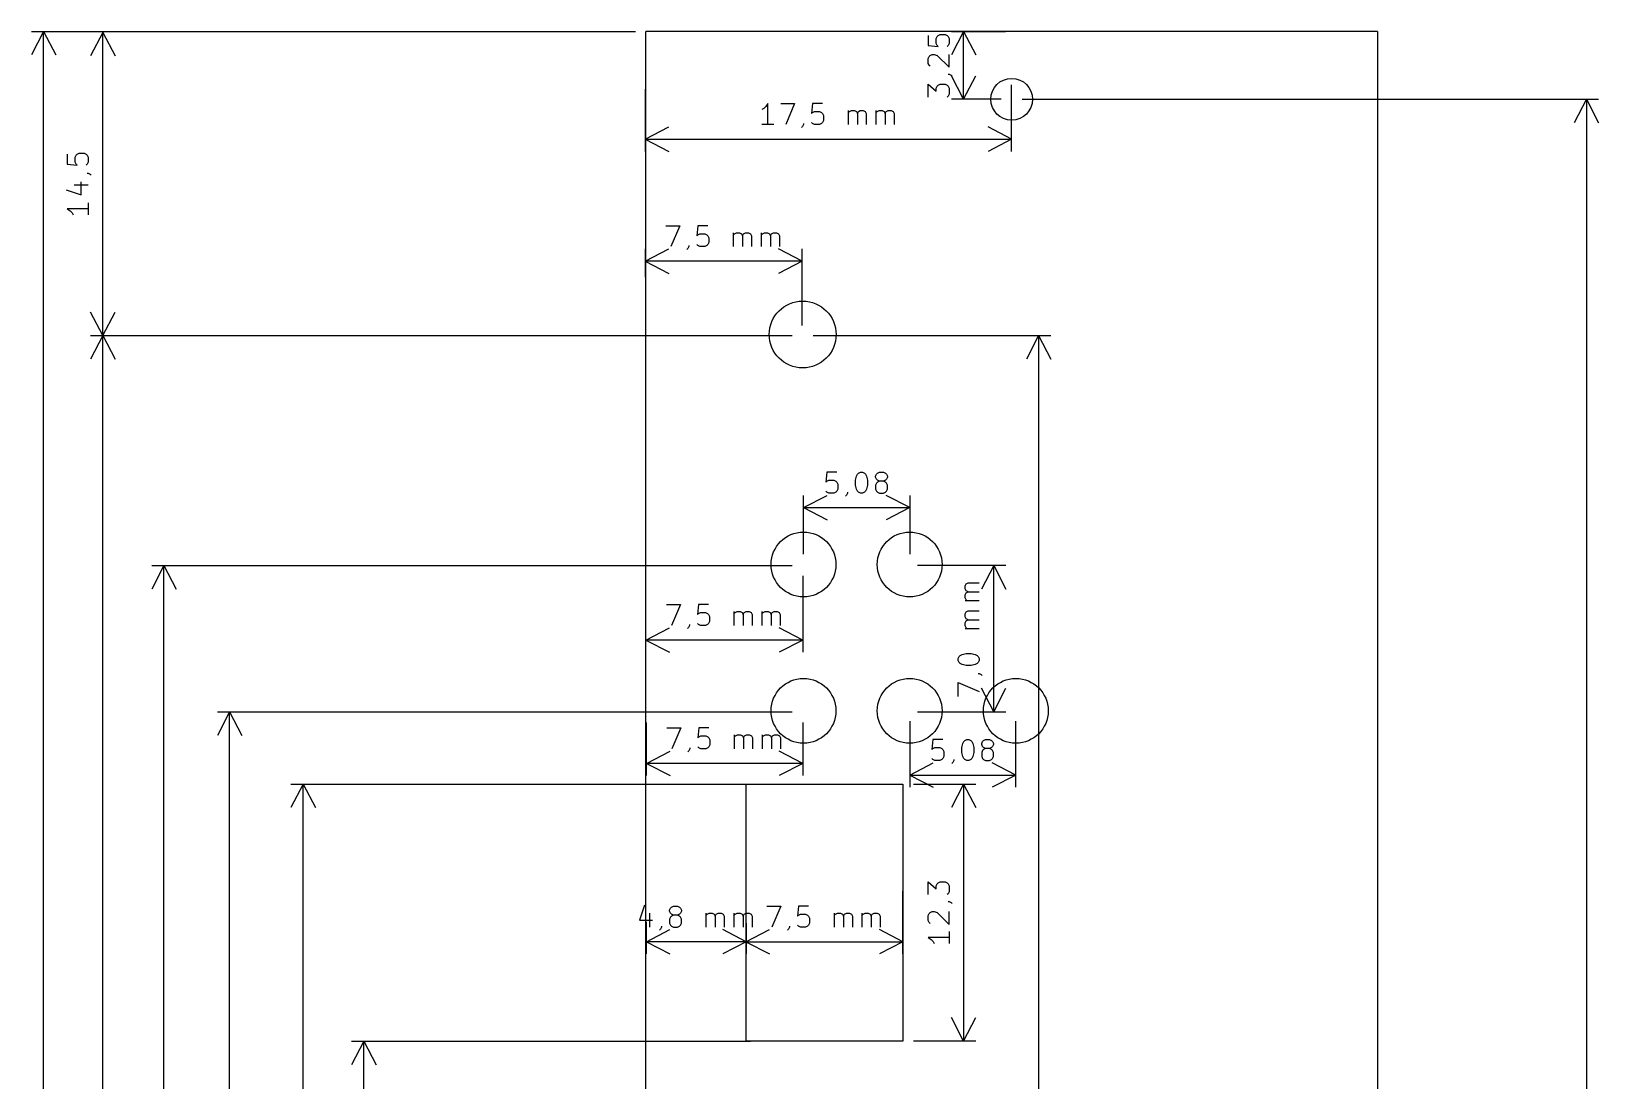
# Model space of a CAD drawing. Extents: x 110 to 186, y -155 to -38.
# Drawn here: x 111.1 to 186.1, y -88.7 to -38.5 of the extents above; entities that cross this region are included whole.
import ezdxf

# ---------------------------------------------------------------- set-up
doc = ezdxf.new("R2010")
doc.units = 0
doc.layers.add('BLACK', color=7, linetype='CONTINUOUS')

msp = doc.modelspace()

# ---------------------------------------------------------------- linework, layer by layer
at = {"layer": 'BLACK', "linetype": 'CONTINUOUS'}
for p, q in [((111.68, -38.5), (111.093579, -39.626504)), ((111.09358, -38.5), (140, -38.5)), ((111.68, -150), (111.68, -38.5)), ((111.68, -38.5), (112.266421, -39.626504)), ((114.51, -38.55), (113.923579, -39.676504)), ((114.51, -53.05), (114.51, -38.55)), ((114.51, -38.55), (115.096421, -39.676504)), ((175.5, -38.5), (140.5, -38.5)), ((140.5, -150), (140.5, -38.5)), ((154.004819, -38.696428), (154.004819, -39.172618)), ((154.385771, -38.839285), (154.43339, -38.744047)), ((154.385771, -39.07738), (154.385771, -38.839285)), ((154.43339, -38.744047), (154.481009, -38.696428)), ((154.481009, -38.696428), (154.576247, -38.648809)), ((154.576247, -38.648809), (154.814342, -38.648809)), ((154.814342, -38.648809), (154.90958, -38.696428)), ((154.90958, -38.696428), (154.9572, -38.744047)), ((154.9572, -38.744047), (155.004819, -38.839285)), ((155.004819, -38.839285), (155.004819, -39.07738)), ((155.7, -38.5), (155.113579, -39.626504)), ((155.11358, -38.5), (157.7, -38.5)), ((155.7, -41.75), (155.7, -38.5)), ((155.7, -38.5), (156.286421, -39.626504)), ((175.5, -38.5), (175.5, -150)), ((154.004819, -39.172618), (154.481009, -39.220237)), ((154.004819, -39.791666), (154.052438, -39.696428)), ((154.052438, -39.696428), (154.100057, -39.648809)), ((154.100057, -39.648809), (154.195295, -39.60119)), ((154.195295, -39.60119), (154.290533, -39.60119)), ((154.290533, -39.60119), (154.43339, -39.648809)), ((154.43339, -39.172618), (154.385771, -39.07738)), ((154.481009, -39.220237), (154.43339, -39.172618)), ((154.43339, -39.648809), (155.004819, -40.220237)), ((154.9572, -39.172618), (154.90958, -39.220237)), ((155.004819, -39.07738), (154.9572, -39.172618)), ((155.004819, -40.220237), (155.004819, -39.60119)), ((154.004819, -40.029761), (154.004819, -39.791666)), ((154.052438, -40.124999), (154.004819, -40.029761)), ((154.100057, -40.172618), (154.052438, -40.124999)), ((154.004819, -41.648808), (154.004819, -41.029761)), ((154.004819, -41.029761), (154.385771, -41.363094)), ((154.385771, -41.220237), (154.43339, -41.124999)), ((154.385771, -41.363094), (154.385771, -41.220237)), ((154.43339, -41.124999), (154.481009, -41.07738)), ((154.481009, -41.07738), (154.576247, -41.029761)), ((154.576247, -41.029761), (154.814342, -41.029761)), ((154.814342, -41.029761), (154.90958, -41.07738)), ((154.90958, -41.07738), (154.9572, -41.124999)), ((154.9572, -40.55357), (155.004819, -40.55357)), ((154.9572, -41.124999), (155.004819, -41.220237)), ((155.004819, -40.55357), (155.100057, -40.601189)), ((155.004819, -41.220237), (155.004819, -41.505951)), ((155.100057, -40.601189), (155.147676, -40.648808)), ((155.7, -41.75), (155.113579, -40.623496)), ((155.7, -41.75), (156.286421, -40.623496)), ((158, -44.238919), (158, -41.05)), ((140.47, -41.262499), (140.47, -44.238919)), ((146.330238, -41.957318), (146.235, -42.100175)), ((146.330238, -42.957318), (146.330238, -41.957318)), ((146.949286, -41.957318), (147.615952, -41.957318)), ((147.615952, -41.957318), (147.187381, -42.957318)), ((148.473095, -41.957318), (148.425476, -42.433508)), ((148.949285, -41.957318), (148.473095, -41.957318)), ((154.9572, -41.601189), (154.90958, -41.648808)), ((155.004819, -41.505951), (154.9572, -41.601189)), ((157.5, -41.75), (155.11358, -41.75)), ((158.5, -41.75), (186.08642, -41.75)), ((185.5, -41.75), (184.913579, -42.876504)), ((185.5, -41.75), (185.5, -146.75)), ((185.5, -41.75), (186.086421, -42.876504)), ((146.139762, -42.195413), (146.044524, -42.243032)), ((146.235, -42.100175), (146.139762, -42.195413)), ((148.425476, -42.433508), (148.473095, -42.385889)), ((148.473095, -42.385889), (148.568333, -42.33827)), ((148.568333, -42.33827), (148.806428, -42.33827)), ((148.806428, -42.33827), (148.901666, -42.385889)), ((148.901666, -42.385889), (148.949285, -42.433508)), ((148.949285, -42.433508), (148.996904, -42.528746)), ((148.996904, -42.528746), (148.996904, -42.766841)), ((150.187381, -42.957318), (150.187381, -42.290651)), ((150.187381, -42.385889), (150.235, -42.33827)), ((150.235, -42.33827), (150.330238, -42.290651)), ((150.330238, -42.290651), (150.473095, -42.290651)), ((150.473095, -42.290651), (150.568333, -42.33827)), ((150.568333, -42.33827), (150.615952, -42.433508)), ((150.615952, -42.433508), (150.663571, -42.33827)), ((150.615952, -42.433508), (150.615952, -42.957318)), ((150.663571, -42.33827), (150.758809, -42.290651)), ((150.758809, -42.290651), (150.901666, -42.290651)), ((150.901666, -42.290651), (150.996905, -42.33827)), ((150.996905, -42.33827), (151.044524, -42.433508)), ((151.044524, -42.433508), (151.044524, -42.957318)), ((151.520714, -42.957318), (151.520714, -42.290651)), ((151.520714, -42.385889), (151.568333, -42.33827)), ((151.568333, -42.33827), (151.663571, -42.290651)), ((151.663571, -42.290651), (151.806428, -42.290651)), ((151.806428, -42.290651), (151.901666, -42.33827)), ((151.901666, -42.33827), (151.949285, -42.433508)), ((151.949285, -42.433508), (151.996904, -42.33827)), ((151.949285, -42.433508), (151.949285, -42.957318)), ((151.996904, -42.33827), (152.092142, -42.290651)), ((152.092142, -42.290651), (152.234999, -42.290651)), ((152.234999, -42.290651), (152.330238, -42.33827)), ((152.330238, -42.33827), (152.377857, -42.433508)), ((152.377857, -42.433508), (152.377857, -42.957318)), ((140.47, -43.652499), (141.596504, -43.066078)), ((146.615952, -42.957318), (146.044524, -42.957318)), ((147.996905, -43.052556), (147.949286, -43.100175)), ((148.044524, -42.957318), (147.996905, -43.052556)), ((148.044524, -42.909699), (148.044524, -42.957318)), ((148.473095, -42.909699), (148.425476, -42.862079)), ((148.568333, -42.957318), (148.473095, -42.909699)), ((148.806428, -42.957318), (148.568333, -42.957318)), ((148.901666, -42.909699), (148.806428, -42.957318)), ((148.949285, -42.862079), (148.901666, -42.909699)), ((148.996904, -42.766841), (148.949285, -42.862079)), ((158, -43.652499), (156.873496, -43.066078)), ((140.47, -43.652499), (158, -43.652499)), ((140.47, -43.652499), (141.596504, -44.23892)), ((158, -43.652499), (156.873496, -44.23892)), ((112.814819, -44.371428), (112.814819, -44.847618)), ((112.814819, -44.847618), (113.291009, -44.895237)), ((113.195771, -44.514285), (113.24339, -44.419047)), ((113.195771, -44.75238), (113.195771, -44.514285)), ((113.24339, -44.847618), (113.195771, -44.75238)), ((113.24339, -44.419047), (113.291009, -44.371428)), ((113.291009, -44.895237), (113.24339, -44.847618)), ((113.291009, -44.371428), (113.386247, -44.323809)), ((113.386247, -44.323809), (113.624342, -44.323809)), ((113.624342, -44.323809), (113.71958, -44.371428)), ((113.71958, -44.371428), (113.7672, -44.419047)), ((113.7672, -44.847618), (113.71958, -44.895237)), ((113.7672, -44.419047), (113.814819, -44.514285)), ((113.814819, -44.75238), (113.7672, -44.847618)), ((113.814819, -44.514285), (113.814819, -44.75238)), ((113.481485, -46.323808), (113.481485, -45.704761)), ((113.7672, -45.276189), (113.814819, -45.276189)), ((113.814819, -45.276189), (113.910057, -45.323808)), ((113.910057, -45.323808), (113.957676, -45.371427)), ((112.7672, -46.085713), (113.481485, -46.323808)), ((113.148152, -45.847618), (113.814819, -45.847618)), ((113.814819, -46.990475), (112.814819, -46.990475)), ((112.814819, -46.990475), (112.957676, -47.085713)), ((112.957676, -47.085713), (113.052914, -47.180951)), ((113.052914, -47.180951), (113.100533, -47.276189)), ((113.814819, -46.704761), (113.814819, -47.276189)), ((141.458096, -47.797318), (142.124762, -47.797318)), ((142.124762, -47.797318), (141.696191, -48.797318)), ((142.981905, -47.797318), (142.934286, -48.273508)), ((143.458095, -47.797318), (142.981905, -47.797318)), ((142.934286, -48.273508), (142.981905, -48.225889)), ((142.981905, -48.749699), (142.934286, -48.702079)), ((142.981905, -48.225889), (143.077143, -48.17827)), ((143.077143, -48.17827), (143.315238, -48.17827)), ((143.315238, -48.17827), (143.410476, -48.225889)), ((143.410476, -48.225889), (143.458095, -48.273508)), ((143.458095, -48.702079), (143.410476, -48.749699)), ((143.458095, -48.273508), (143.505714, -48.368746)), ((143.505714, -48.606841), (143.458095, -48.702079)), ((143.505714, -48.368746), (143.505714, -48.606841)), ((144.696191, -48.797318), (144.696191, -48.130651)), ((144.696191, -48.225889), (144.74381, -48.17827)), ((144.74381, -48.17827), (144.839048, -48.130651)), ((144.839048, -48.130651), (144.981905, -48.130651)), ((144.981905, -48.130651), (145.077143, -48.17827)), ((145.077143, -48.17827), (145.124762, -48.273508)), ((145.124762, -48.273508), (145.172381, -48.17827)), ((145.124762, -48.273508), (145.124762, -48.797318)), ((145.172381, -48.17827), (145.267619, -48.130651)), ((145.267619, -48.130651), (145.410476, -48.130651)), ((145.410476, -48.130651), (145.505715, -48.17827)), ((145.505715, -48.17827), (145.553334, -48.273508)), ((145.553334, -48.273508), (145.553334, -48.797318)), ((146.029524, -48.797318), (146.029524, -48.130651)), ((146.029524, -48.225889), (146.077143, -48.17827)), ((146.077143, -48.17827), (146.172381, -48.130651)), ((146.172381, -48.130651), (146.315238, -48.130651)), ((146.315238, -48.130651), (146.410476, -48.17827)), ((146.410476, -48.17827), (146.458095, -48.273508)), ((146.458095, -48.273508), (146.505714, -48.17827)), ((146.458095, -48.273508), (146.458095, -48.797318)), ((146.505714, -48.17827), (146.600952, -48.130651)), ((146.600952, -48.130651), (146.743809, -48.130651)), ((146.743809, -48.130651), (146.839048, -48.17827)), ((146.839048, -48.17827), (146.886667, -48.273508)), ((146.886667, -48.273508), (146.886667, -48.797318)), ((140.47, -49.492499), (141.596504, -48.906078)), ((140.47, -48.906079), (140.47, -50.252499)), ((147.97, -49.492499), (140.47, -49.492499)), ((140.47, -49.492499), (141.596504, -50.07892)), ((142.505715, -48.892556), (142.458096, -48.940175)), ((142.553334, -48.797318), (142.505715, -48.892556)), ((142.553334, -48.749699), (142.553334, -48.797318)), ((143.077143, -48.797318), (142.981905, -48.749699)), ((143.315238, -48.797318), (143.077143, -48.797318)), ((143.410476, -48.749699), (143.315238, -48.797318)), ((147.97, -49.492499), (146.843496, -48.906078)), ((147.97, -49.492499), (146.843496, -50.07892)), ((147.97, -52.562499), (147.97, -48.906079)), ((114.51, -53.05), (113.923579, -51.923496)), ((114.51, -53.05), (115.096421, -51.923496)), ((114.51, -53.05), (113.923579, -54.176504)), ((113.92358, -53.05), (147.5, -53.05)), ((114.51, -150), (114.51, -53.05)), ((114.51, -53.05), (115.096421, -54.176504)), ((148.5, -53.05), (159.87642, -53.05)), ((159.29, -53.05), (158.703579, -54.176504)), ((159.29, -53.05), (159.29, -137.05)), ((159.29, -53.05), (159.876421, -54.176504)), ((149.151429, -59.584819), (149.10381, -60.061009)), ((149.627619, -59.584819), (149.151429, -59.584819)), ((149.151429, -60.01339), (149.246667, -59.965771)), ((149.246667, -59.965771), (149.484762, -59.965771)), ((149.484762, -59.965771), (149.58, -60.01339)), ((150.532381, -59.965771), (150.58, -59.775295)), ((150.532381, -60.203866), (150.532381, -59.965771)), ((150.58, -59.775295), (150.627619, -59.680057)), ((150.627619, -59.680057), (150.675238, -59.632438)), ((150.675238, -59.632438), (150.770476, -59.584819)), ((150.770476, -59.584819), (150.865714, -59.584819)), ((150.865714, -59.584819), (150.960952, -59.632438)), ((150.960952, -59.632438), (151.008571, -59.680057)), ((151.008571, -59.680057), (151.05619, -59.775295)), ((151.05619, -59.775295), (151.103809, -59.965771)), ((151.103809, -59.965771), (151.103809, -60.203866)), ((151.484762, -59.775295), (151.532381, -59.680057)), ((151.484762, -59.822914), (151.484762, -59.775295)), ((151.532381, -59.918152), (151.484762, -59.822914)), ((151.532381, -59.680057), (151.58, -59.632438)), ((151.58, -59.965771), (151.532381, -59.918152)), ((151.58, -59.632438), (151.675238, -59.584819)), ((151.675238, -60.01339), (151.58, -59.965771)), ((151.675238, -59.584819), (151.865714, -59.584819)), ((151.865714, -59.584819), (151.960952, -59.632438)), ((151.960952, -59.965771), (151.865714, -60.01339)), ((151.960952, -59.632438), (152.008571, -59.680057)), ((152.008571, -59.918152), (151.960952, -59.965771)), ((152.008571, -59.680057), (152.05619, -59.775295)), ((152.05619, -59.822914), (152.008571, -59.918152)), ((152.05619, -59.775295), (152.05619, -59.822914)), ((148.04, -61.28), (149.166504, -60.693579)), ((148.04, -63.5), (148.04, -60.69358)), ((149.10381, -60.061009), (149.151429, -60.01339)), ((149.151429, -60.5372), (149.10381, -60.48958)), ((149.246667, -60.584819), (149.151429, -60.5372)), ((149.484762, -60.584819), (149.246667, -60.584819)), ((149.58, -60.5372), (149.484762, -60.584819)), ((149.58, -60.01339), (149.627619, -60.061009)), ((149.627619, -60.48958), (149.58, -60.5372)), ((149.627619, -60.061009), (149.675238, -60.156247)), ((149.675238, -60.394342), (149.627619, -60.48958)), ((149.675238, -60.156247), (149.675238, -60.394342)), ((150.10381, -60.680057), (150.056191, -60.727676)), ((150.151429, -60.584819), (150.10381, -60.680057)), ((150.151429, -60.5372), (150.151429, -60.584819)), ((150.58, -60.394342), (150.532381, -60.203866)), ((150.627619, -60.48958), (150.58, -60.394342)), ((150.675238, -60.5372), (150.627619, -60.48958)), ((150.770476, -60.584819), (150.675238, -60.5372)), ((150.865714, -60.584819), (150.770476, -60.584819)), ((150.960952, -60.5372), (150.865714, -60.584819)), ((151.008571, -60.48958), (150.960952, -60.5372)), ((151.05619, -60.394342), (151.008571, -60.48958)), ((151.103809, -60.203866), (151.05619, -60.394342)), ((151.532381, -60.108628), (151.484762, -60.203866)), ((151.484762, -60.203866), (151.484762, -60.394342)), ((151.484762, -60.394342), (151.532381, -60.48958)), ((151.58, -60.061009), (151.532381, -60.108628)), ((151.532381, -60.48958), (151.58, -60.5372)), ((151.675238, -60.01339), (151.58, -60.061009)), ((151.58, -60.5372), (151.675238, -60.584819)), ((151.865714, -60.01339), (151.675238, -60.01339)), ((151.675238, -60.584819), (151.865714, -60.584819)), ((151.960952, -60.061009), (151.865714, -60.01339)), ((151.865714, -60.584819), (151.960952, -60.5372)), ((152.008571, -60.108628), (151.960952, -60.061009)), ((151.960952, -60.5372), (152.008571, -60.48958)), ((153.12, -61.28), (151.993496, -60.693579)), ((152.05619, -60.203866), (152.008571, -60.108628)), ((152.008571, -60.48958), (152.05619, -60.394342)), ((152.05619, -60.394342), (152.05619, -60.203866)), ((153.12, -60.69358), (153.12, -63.5)), ((148.04, -61.28), (153.12, -61.28)), ((148.04, -61.28), (149.166504, -61.866421)), ((153.12, -61.28), (151.993496, -61.866421)), ((117.44, -64.05), (116.853579, -65.176504)), ((116.85358, -64.05), (147.5, -64.05)), ((117.44, -150), (117.44, -64.05)), ((117.44, -64.05), (118.026421, -65.176504)), ((157.72642, -64.05), (153.5, -64.05)), ((157.14, -64.05), (156.553579, -65.176504)), ((157.14, -71.05), (157.14, -64.05)), ((157.14, -64.05), (157.726421, -65.176504)), ((147.999999, -64.55), (147.999999, -68.198919)), ((155.778152, -65.02619), (155.825771, -64.930951)), ((155.778152, -65.169047), (155.778152, -65.02619)), ((155.825771, -65.264285), (155.778152, -65.169047)), ((155.825771, -64.930951), (155.921009, -64.883332)), ((155.921009, -64.883332), (156.444819, -64.883332)), ((140.5, -68.198919), (140.5, -65.98)), ((141.488095, -65.917318), (142.154761, -65.917318)), ((142.154761, -65.917318), (141.72619, -66.917318)), ((143.011904, -65.917318), (142.964285, -66.393508)), ((143.488094, -65.917318), (143.011904, -65.917318)), ((155.778152, -65.454761), (155.825771, -65.359523)), ((155.778152, -65.597618), (155.778152, -65.454761)), ((155.825771, -65.692856), (155.778152, -65.597618)), ((156.444819, -65.740475), (155.778152, -65.740475)), ((155.921009, -65.311904), (155.825771, -65.264285)), ((155.825771, -65.359523), (155.921009, -65.311904)), ((155.87339, -65.740475), (155.825771, -65.692856)), ((155.921009, -65.311904), (156.444819, -65.311904)), ((142.964285, -66.393508), (143.011904, -66.345889)), ((143.011904, -66.345889), (143.107142, -66.29827)), ((143.107142, -66.29827), (143.345237, -66.29827)), ((143.345237, -66.29827), (143.440475, -66.345889)), ((143.440475, -66.345889), (143.488094, -66.393508)), ((143.488094, -66.393508), (143.535713, -66.488746)), ((143.535713, -66.726841), (143.488094, -66.822079)), ((143.535713, -66.488746), (143.535713, -66.726841)), ((144.72619, -66.917318), (144.72619, -66.250651)), ((144.72619, -66.345889), (144.773809, -66.29827)), ((144.773809, -66.29827), (144.869047, -66.250651)), ((144.869047, -66.250651), (145.011904, -66.250651)), ((145.011904, -66.250651), (145.107142, -66.29827)), ((145.107142, -66.29827), (145.154761, -66.393508)), ((145.154761, -66.393508), (145.20238, -66.29827)), ((145.154761, -66.393508), (145.154761, -66.917318)), ((145.20238, -66.29827), (145.297618, -66.250651)), ((145.297618, -66.250651), (145.440475, -66.250651)), ((145.440475, -66.250651), (145.535714, -66.29827)), ((145.535714, -66.29827), (145.583333, -66.393508)), ((145.583333, -66.393508), (145.583333, -66.917318)), ((146.059523, -66.917318), (146.059523, -66.250651)), ((146.059523, -66.345889), (146.107142, -66.29827)), ((146.107142, -66.29827), (146.20238, -66.250651)), ((146.20238, -66.250651), (146.345237, -66.250651)), ((146.345237, -66.250651), (146.440475, -66.29827)), ((146.440475, -66.29827), (146.488094, -66.393508)), ((146.488094, -66.393508), (146.535713, -66.29827)), ((146.488094, -66.393508), (146.488094, -66.917318)), ((146.535713, -66.29827), (146.630951, -66.250651)), ((146.630951, -66.250651), (146.773808, -66.250651)), ((146.773808, -66.250651), (146.869047, -66.29827)), ((146.869047, -66.29827), (146.916666, -66.393508)), ((146.916666, -66.393508), (146.916666, -66.917318)), ((155.778152, -66.359523), (155.825771, -66.264284)), ((155.778152, -66.50238), (155.778152, -66.359523)), ((155.825771, -66.597618), (155.778152, -66.50238)), ((155.778152, -66.788094), (155.825771, -66.692856)), ((155.825771, -66.264284), (155.921009, -66.216665)), ((155.921009, -66.645237), (155.825771, -66.597618)), ((155.825771, -66.692856), (155.921009, -66.645237)), ((155.921009, -66.216665), (156.444819, -66.216665)), ((155.921009, -66.645237), (156.444819, -66.645237)), ((140.5, -67.612499), (141.626504, -67.026078)), ((142.535714, -67.012556), (142.488095, -67.060175)), ((142.583333, -66.917318), (142.535714, -67.012556)), ((142.583333, -66.869699), (142.583333, -66.917318)), ((143.011904, -66.869699), (142.964285, -66.822079)), ((143.107142, -66.917318), (143.011904, -66.869699)), ((143.345237, -66.917318), (143.107142, -66.917318)), ((143.440475, -66.869699), (143.345237, -66.917318)), ((143.488094, -66.822079), (143.440475, -66.869699)), ((147.999999, -67.612499), (146.873495, -67.026078)), ((155.778152, -66.930951), (155.778152, -66.788094)), ((155.825771, -67.026189), (155.778152, -66.930951)), ((156.444819, -67.073808), (155.778152, -67.073808)), ((155.87339, -67.073808), (155.825771, -67.026189)), ((147.999999, -67.612499), (140.5, -67.612499)), ((140.5, -67.612499), (141.626504, -68.19892)), ((147.999999, -67.612499), (146.873495, -68.19892)), ((155.444819, -68.50238), (155.492438, -68.407142)), ((155.444819, -68.597618), (155.444819, -68.50238)), ((155.492438, -68.692856), (155.444819, -68.597618)), ((155.492438, -68.407142), (155.540057, -68.359523)), ((155.540057, -68.740475), (155.492438, -68.692856)), ((155.540057, -68.359523), (155.635295, -68.311904)), ((155.635295, -68.788094), (155.540057, -68.740475)), ((155.635295, -68.311904), (155.825771, -68.264285)), ((155.825771, -68.835713), (155.635295, -68.788094)), ((155.825771, -68.264285), (156.063866, -68.264285)), ((156.063866, -68.835713), (155.825771, -68.835713)), ((156.063866, -68.264285), (156.254342, -68.311904)), ((156.254342, -68.788094), (156.063866, -68.835713)), ((156.254342, -68.311904), (156.34958, -68.359523)), ((156.34958, -68.740475), (156.254342, -68.788094)), ((156.34958, -68.359523), (156.3972, -68.407142)), ((156.3972, -68.692856), (156.34958, -68.740475)), ((156.3972, -68.407142), (156.444819, -68.50238)), ((156.444819, -68.597618), (156.3972, -68.692856)), ((156.444819, -68.50238), (156.444819, -68.597618)), ((155.444819, -70.311903), (155.444819, -69.645237)), ((155.444819, -69.645237), (156.444819, -70.073808)), ((156.3972, -69.216665), (156.444819, -69.216665)), ((156.444819, -69.216665), (156.540057, -69.264284)), ((156.540057, -69.264284), (156.587676, -69.311903)), ((157.14, -71.05), (156.553579, -69.923496)), ((157.14, -71.05), (157.726421, -69.923496)), ((120.58, -71.05), (119.993579, -72.176504)), ((119.99358, -71.05), (147.5, -71.05)), ((120.58, -150), (120.58, -71.05)), ((120.58, -71.05), (121.166421, -72.176504)), ((153.5, -71.05), (157.72642, -71.05)), ((140.53, -74.098919), (140.53, -71.55)), ((141.503096, -71.817318), (142.169762, -71.817318)), ((142.169762, -71.817318), (141.741191, -72.817318)), ((143.026905, -71.817318), (142.979286, -72.293508)), ((143.503095, -71.817318), (143.026905, -71.817318)), ((148, -71.55), (148, -74.098919)), ((153.12, -71.5), (153.12, -74.65642)), ((158.2, -74.65642), (158.2, -71.5)), ((142.979286, -72.293508), (143.026905, -72.245889)), ((143.026905, -72.769699), (142.979286, -72.722079)), ((143.026905, -72.245889), (143.122143, -72.19827)), ((143.122143, -72.19827), (143.360238, -72.19827)), ((143.360238, -72.19827), (143.455476, -72.245889)), ((143.455476, -72.245889), (143.503095, -72.293508)), ((143.503095, -72.722079), (143.455476, -72.769699)), ((143.503095, -72.293508), (143.550714, -72.388746)), ((143.550714, -72.626841), (143.503095, -72.722079)), ((143.550714, -72.388746), (143.550714, -72.626841)), ((144.741191, -72.817318), (144.741191, -72.150651)), ((144.741191, -72.245889), (144.78881, -72.19827)), ((144.78881, -72.19827), (144.884048, -72.150651)), ((144.884048, -72.150651), (145.026905, -72.150651)), ((145.026905, -72.150651), (145.122143, -72.19827)), ((145.122143, -72.19827), (145.169762, -72.293508)), ((145.169762, -72.293508), (145.217381, -72.19827)), ((145.169762, -72.293508), (145.169762, -72.817318)), ((145.217381, -72.19827), (145.312619, -72.150651)), ((145.312619, -72.150651), (145.455476, -72.150651)), ((145.455476, -72.150651), (145.550715, -72.19827)), ((145.550715, -72.19827), (145.598334, -72.293508)), ((145.598334, -72.293508), (145.598334, -72.817318)), ((146.074524, -72.817318), (146.074524, -72.150651)), ((146.074524, -72.245889), (146.122143, -72.19827)), ((146.122143, -72.19827), (146.217381, -72.150651)), ((146.217381, -72.150651), (146.360238, -72.150651)), ((146.360238, -72.150651), (146.455476, -72.19827)), ((146.455476, -72.19827), (146.503095, -72.293508)), ((146.503095, -72.293508), (146.550714, -72.19827)), ((146.503095, -72.293508), (146.503095, -72.817318)), ((146.550714, -72.19827), (146.645952, -72.150651)), ((146.645952, -72.150651), (146.788809, -72.150651)), ((146.788809, -72.150651), (146.884048, -72.19827)), ((146.884048, -72.19827), (146.931667, -72.293508)), ((146.931667, -72.293508), (146.931667, -72.817318)), ((154.231429, -72.374819), (154.18381, -72.851009)), ((154.707619, -72.374819), (154.231429, -72.374819)), ((155.612381, -72.755771), (155.66, -72.565295)), ((155.66, -72.565295), (155.707619, -72.470057)), ((155.707619, -72.470057), (155.755238, -72.422438)), ((155.755238, -72.422438), (155.850476, -72.374819)), ((155.850476, -72.374819), (155.945714, -72.374819)), ((155.945714, -72.374819), (156.040952, -72.422438)), ((156.040952, -72.422438), (156.088571, -72.470057)), ((156.088571, -72.470057), (156.13619, -72.565295)), ((156.13619, -72.565295), (156.183809, -72.755771)), ((156.564762, -72.565295), (156.612381, -72.470057)), ((156.564762, -72.612914), (156.564762, -72.565295)), ((156.612381, -72.708152), (156.564762, -72.612914)), ((156.612381, -72.470057), (156.66, -72.422438)), ((156.66, -72.755771), (156.612381, -72.708152)), ((156.66, -72.422438), (156.755238, -72.374819)), ((156.755238, -72.374819), (156.945714, -72.374819)), ((156.945714, -72.374819), (157.040952, -72.422438)), ((157.040952, -72.422438), (157.088571, -72.470057)), ((157.088571, -72.708152), (157.040952, -72.755771)), ((157.088571, -72.470057), (157.13619, -72.565295)), ((157.13619, -72.612914), (157.088571, -72.708152)), ((157.13619, -72.565295), (157.13619, -72.612914)), ((140.53, -73.512499), (141.656504, -72.926078)), ((142.550715, -72.912556), (142.503096, -72.960175)), ((142.598334, -72.817318), (142.550715, -72.912556)), ((142.598334, -72.769699), (142.598334, -72.817318)), ((143.122143, -72.817318), (143.026905, -72.769699)), ((143.360238, -72.817318), (143.122143, -72.817318)), ((143.455476, -72.769699), (143.360238, -72.817318)), ((148, -73.512499), (146.873496, -72.926078)), ((153.12, -74.07), (154.246504, -73.483579)), ((154.18381, -72.851009), (154.231429, -72.80339)), ((154.231429, -73.3272), (154.18381, -73.27958)), ((154.231429, -72.80339), (154.326667, -72.755771)), ((154.326667, -73.374819), (154.231429, -73.3272)), ((154.326667, -72.755771), (154.564762, -72.755771)), ((154.564762, -73.374819), (154.326667, -73.374819)), ((154.564762, -72.755771), (154.66, -72.80339)), ((154.66, -73.3272), (154.564762, -73.374819)), ((154.66, -72.80339), (154.707619, -72.851009)), ((154.707619, -73.27958), (154.66, -73.3272)), ((154.707619, -72.851009), (154.755238, -72.946247)), ((154.755238, -73.184342), (154.707619, -73.27958)), ((154.755238, -72.946247), (154.755238, -73.184342)), ((155.18381, -73.470057), (155.136191, -73.517676)), ((155.231429, -73.374819), (155.18381, -73.470057)), ((155.231429, -73.3272), (155.231429, -73.374819)), ((155.612381, -72.993866), (155.612381, -72.755771)), ((155.66, -73.184342), (155.612381, -72.993866)), ((155.707619, -73.27958), (155.66, -73.184342)), ((155.755238, -73.3272), (155.707619, -73.27958)), ((155.850476, -73.374819), (155.755238, -73.3272)), ((155.945714, -73.374819), (155.850476, -73.374819)), ((156.040952, -73.3272), (155.945714, -73.374819)), ((156.088571, -73.27958), (156.040952, -73.3272)), ((156.13619, -73.184342), (156.088571, -73.27958)), ((156.183809, -72.993866), (156.13619, -73.184342)), ((156.183809, -72.755771), (156.183809, -72.993866)), ((156.612381, -72.898628), (156.564762, -72.993866)), ((156.564762, -72.993866), (156.564762, -73.184342)), ((156.564762, -73.184342), (156.612381, -73.27958)), ((156.66, -72.851009), (156.612381, -72.898628)), ((156.612381, -73.27958), (156.66, -73.3272)), ((156.755238, -72.80339), (156.66, -72.755771)), ((156.755238, -72.80339), (156.66, -72.851009)), ((156.66, -73.3272), (156.755238, -73.374819)), ((156.945714, -72.80339), (156.755238, -72.80339)), ((156.755238, -73.374819), (156.945714, -73.374819)), ((157.040952, -72.755771), (156.945714, -72.80339)), ((157.040952, -72.851009), (156.945714, -72.80339)), ((156.945714, -73.374819), (157.040952, -73.3272)), ((157.088571, -72.898628), (157.040952, -72.851009)), ((157.040952, -73.3272), (157.088571, -73.27958)), ((158.2, -74.07), (157.073496, -73.483579)), ((157.13619, -72.993866), (157.088571, -72.898628)), ((157.088571, -73.27958), (157.13619, -73.184342)), ((157.13619, -73.184342), (157.13619, -72.993866)), ((148, -73.512499), (140.53, -73.512499)), ((140.53, -73.512499), (141.656504, -74.09892)), ((148, -73.512499), (146.873496, -74.09892)), ((153.12, -74.07), (158.2, -74.07)), ((153.12, -74.07), (154.246504, -74.656421)), ((158.2, -74.07), (157.073496, -74.656421)), ((124.1, -74.5), (123.513579, -75.626504)), ((123.51358, -74.5), (150.9, -74.5)), ((124.1, -150), (124.1, -74.5)), ((124.1, -74.5), (124.686421, -75.626504)), ((145.3, -74.5), (152.8, -74.5)), ((145.3, -86.8), (145.3, -74.5)), ((152.8, -74.5), (152.8, -86.8)), ((153.3, -74.5), (156.28842, -74.5)), ((155.702, -74.5), (155.115579, -75.626504)), ((155.702, -74.5), (155.702, -86.8)), ((155.702, -74.5), (156.288421, -75.626504)), ((154.006819, -79.792856), (154.006819, -79.173809)), ((154.006819, -79.173809), (154.387771, -79.507142)), ((154.387771, -79.364285), (154.43539, -79.269047)), ((154.387771, -79.507142), (154.387771, -79.364285)), ((154.43539, -79.269047), (154.483009, -79.221428)), ((154.483009, -79.221428), (154.578247, -79.173809)), ((154.578247, -79.173809), (154.816342, -79.173809)), ((154.816342, -79.173809), (154.91158, -79.221428)), ((154.91158, -79.221428), (154.9592, -79.269047)), ((154.9592, -79.269047), (155.006819, -79.364285)), ((155.006819, -79.364285), (155.006819, -79.649999)), ((145.288, -80.199501), (145.288, -82.62842)), ((152.8, -82.62842), (152.8, -79.626)), ((154.9592, -79.745237), (154.91158, -79.792856)), ((155.006819, -79.649999), (154.9592, -79.745237)), ((154.9592, -80.126189), (155.006819, -80.126189)), ((155.006819, -80.126189), (155.102057, -80.173808)), ((155.102057, -80.173808), (155.149676, -80.221427)), ((140.43381, -80.299699), (140.195715, -81.013984)), ((140.671905, -80.680651), (140.671905, -81.347318)), ((141.624286, -80.537794), (141.671905, -80.442556)), ((141.624286, -80.585413), (141.624286, -80.537794)), ((141.671905, -80.680651), (141.624286, -80.585413)), ((141.671905, -80.871127), (141.624286, -80.966365)), ((141.624286, -80.966365), (141.624286, -81.156841)), ((141.671905, -80.442556), (141.719524, -80.394937)), ((141.719524, -80.72827), (141.671905, -80.680651)), ((141.719524, -80.823508), (141.671905, -80.871127)), ((141.719524, -80.394937), (141.814762, -80.347318)), ((141.814762, -80.775889), (141.719524, -80.72827)), ((141.814762, -80.775889), (141.719524, -80.823508)), ((141.814762, -80.347318), (142.005238, -80.347318)), ((142.005238, -80.775889), (141.814762, -80.775889)), ((142.005238, -80.347318), (142.100476, -80.394937)), ((142.100476, -80.72827), (142.005238, -80.775889)), ((142.100476, -80.823508), (142.005238, -80.775889)), ((142.100476, -80.394937), (142.148095, -80.442556)), ((142.148095, -80.680651), (142.100476, -80.72827)), ((142.148095, -80.871127), (142.100476, -80.823508)), ((142.148095, -80.442556), (142.195714, -80.537794)), ((142.195714, -80.585413), (142.148095, -80.680651)), ((142.195714, -80.966365), (142.148095, -80.871127)), ((142.195714, -80.537794), (142.195714, -80.585413)), ((142.195714, -81.156841), (142.195714, -80.966365)), ((143.386191, -81.347318), (143.386191, -80.680651)), ((143.386191, -80.775889), (143.43381, -80.72827)), ((143.43381, -80.72827), (143.529048, -80.680651)), ((143.529048, -80.680651), (143.671905, -80.680651)), ((143.671905, -80.680651), (143.767143, -80.72827)), ((143.767143, -80.72827), (143.814762, -80.823508)), ((143.814762, -80.823508), (143.862381, -80.72827)), ((143.814762, -80.823508), (143.814762, -81.347318)), ((143.862381, -80.72827), (143.957619, -80.680651)), ((143.957619, -80.680651), (144.100476, -80.680651)), ((144.100476, -80.680651), (144.195715, -80.72827)), ((144.195715, -80.72827), (144.243334, -80.823508)), ((144.243334, -80.823508), (144.243334, -81.347318)), ((144.719524, -81.347318), (144.719524, -80.680651)), ((144.719524, -80.775889), (144.767143, -80.72827)), ((144.767143, -80.72827), (144.862381, -80.680651)), ((144.862381, -80.680651), (145.005238, -80.680651)), ((145.005238, -80.680651), (145.100476, -80.72827)), ((145.100476, -80.72827), (145.148095, -80.823508)), ((145.148095, -80.823508), (145.195714, -80.72827)), ((145.148095, -80.823508), (145.148095, -81.347318)), ((145.195714, -80.72827), (145.290952, -80.680651)), ((145.290952, -80.680651), (145.433809, -80.680651)), ((145.433809, -80.680651), (145.529048, -80.72827)), ((145.529048, -80.72827), (145.576667, -80.823508)), ((145.576667, -80.823508), (145.576667, -81.347318)), ((146.282096, -80.346819), (146.948762, -80.346819)), ((146.948762, -80.346819), (146.520191, -81.346819)), ((147.805905, -80.346819), (147.758286, -80.823009)), ((147.758286, -80.823009), (147.805905, -80.77539)), ((148.282095, -80.346819), (147.805905, -80.346819)), ((147.805905, -80.77539), (147.901143, -80.727771)), ((147.901143, -80.727771), (148.139238, -80.727771)), ((148.139238, -80.727771), (148.234476, -80.77539)), ((148.234476, -80.77539), (148.282095, -80.823009)), ((148.282095, -80.823009), (148.329714, -80.918247)), ((148.329714, -80.918247), (148.329714, -81.156342)), ((149.520191, -81.346819), (149.520191, -80.680152)), ((149.520191, -80.77539), (149.56781, -80.727771)), ((149.56781, -80.727771), (149.663048, -80.680152)), ((149.663048, -80.680152), (149.805905, -80.680152)), ((149.805905, -80.680152), (149.901143, -80.727771)), ((149.901143, -80.727771), (149.948762, -80.823009)), ((149.948762, -80.823009), (149.996381, -80.727771)), ((149.948762, -80.823009), (149.948762, -81.346819)), ((149.996381, -80.727771), (150.091619, -80.680152)), ((150.091619, -80.680152), (150.234476, -80.680152)), ((150.234476, -80.680152), (150.329715, -80.727771)), ((150.329715, -80.727771), (150.377334, -80.823009)), ((150.377334, -80.823009), (150.377334, -81.346819)), ((150.853524, -81.346819), (150.853524, -80.680152)), ((150.853524, -80.77539), (150.901143, -80.727771)), ((150.901143, -80.727771), (150.996381, -80.680152)), ((150.996381, -80.680152), (151.139238, -80.680152)), ((151.139238, -80.680152), (151.234476, -80.727771)), ((151.234476, -80.727771), (151.282095, -80.823009)), ((151.282095, -80.823009), (151.329714, -80.727771)), ((151.282095, -80.823009), (151.282095, -81.346819)), ((151.329714, -80.727771), (151.424952, -80.680152)), ((151.424952, -80.680152), (151.567809, -80.680152)), ((151.567809, -80.680152), (151.663048, -80.727771)), ((151.663048, -80.727771), (151.710667, -80.823009)), ((151.710667, -80.823009), (151.710667, -81.346819)), ((154.006819, -80.792856), (154.054438, -80.697618)), ((154.006819, -81.030951), (154.006819, -80.792856)), ((154.054438, -80.697618), (154.102057, -80.649999)), ((154.102057, -80.649999), (154.197295, -80.60238)), ((154.197295, -80.60238), (154.292533, -80.60238)), ((154.292533, -80.60238), (154.43539, -80.649999)), ((154.43539, -80.649999), (155.006819, -81.221427)), ((155.006819, -81.221427), (155.006819, -80.60238)), ((140.195715, -81.013984), (140.814762, -81.013984)), ((140.52, -82.628919), (140.52, -81.1)), ((140.52, -82.042499), (141.646504, -81.456078)), ((141.195715, -81.442556), (141.148096, -81.490175)), ((141.243334, -81.347318), (141.195715, -81.442556)), ((141.243334, -81.299699), (141.243334, -81.347318)), ((141.624286, -81.156841), (141.671905, -81.252079)), ((141.671905, -81.252079), (141.719524, -81.299699)), ((141.719524, -81.299699), (141.814762, -81.347318)), ((141.814762, -81.347318), (142.005238, -81.347318)), ((142.005238, -81.347318), (142.100476, -81.299699)), ((142.100476, -81.299699), (142.148095, -81.252079)), ((142.148095, -81.252079), (142.195714, -81.156841)), ((145.3, -82.042499), (144.173496, -81.456078)), ((145.288, -82.042), (146.414504, -81.455579)), ((145.3, -81.15), (145.3, -82.628919)), ((147.329715, -81.442057), (147.282096, -81.489676)), ((147.377334, -81.346819), (147.329715, -81.442057)), ((147.377334, -81.2992), (147.377334, -81.346819)), ((147.805905, -81.2992), (147.758286, -81.25158)), ((147.901143, -81.346819), (147.805905, -81.2992)), ((148.139238, -81.346819), (147.901143, -81.346819)), ((148.234476, -81.2992), (148.139238, -81.346819)), ((148.282095, -81.25158), (148.234476, -81.2992)), ((148.329714, -81.156342), (148.282095, -81.25158)), ((152.8, -82.042), (151.673496, -81.455579)), ((154.054438, -81.126189), (154.006819, -81.030951)), ((154.102057, -81.173808), (154.054438, -81.126189)), ((155.006819, -81.554761), (155.006819, -82.126189)), ((145.3, -82.042499), (140.52, -82.042499)), ((140.52, -82.042499), (141.646504, -82.62892)), ((145.3, -82.042499), (144.173496, -82.62892)), ((145.288, -82.042), (152.8, -82.042)), ((145.288, -82.042), (146.414504, -82.628421)), ((152.8, -82.042), (151.673496, -82.628421)), ((155.006819, -81.840475), (154.006819, -81.840475)), ((154.006819, -81.840475), (154.149676, -81.935713)), ((154.149676, -81.935713), (154.244914, -82.030951)), ((154.244914, -82.030951), (154.292533, -82.126189)), ((155.702, -86.8), (155.115579, -85.673496)), ((155.702, -86.8), (156.288421, -85.673496)), ((127, -86.8), (126.413579, -87.926504)), ((126.41358, -86.8), (145.5, -86.8)), ((127, -150), (127, -86.8)), ((127, -86.8), (127.586421, -87.926504)), ((152.8, -86.8), (145.3, -86.8)), ((156.28842, -86.8), (153.3, -86.8))]:
    msp.add_line(p, q, dxfattribs=at)
at = {"layer": 'BLACK'}
for centre, radius in [((158, -41.75), 1), ((148, -53), 1.6), ((148.04, -64), 1.55), ((153.12, -64), 1.55), ((148.04, -71), 1.55), ((153.12, -71), 1.55), ((158.2, -71), 1.55)]:
    msp.add_circle(centre, radius, dxfattribs=at)

doc.saveas('drawing.dxf')
